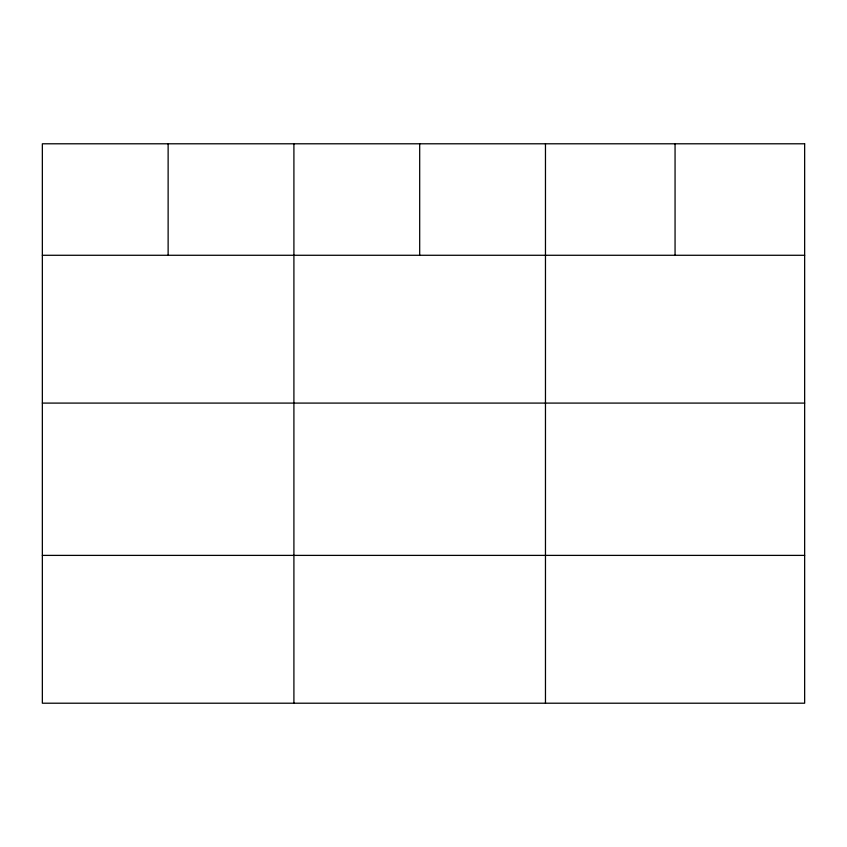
<?xml version="1.0" encoding="UTF-8"?>
<svg xmlns="http://www.w3.org/2000/svg" width="847" height="847" viewBox="0 0 847 847"><rect width="100%" height="100%" fill="white"/><g stroke="black" fill="none" stroke-linecap="round" stroke-linejoin="round"><path stroke-width="1.27" d="M42.35 255.275L804.65 255.275M42.35 403.087L804.65 403.087M42.35 555.388L804.65 555.388M675.059 143.789L675.059 255.275M545.468 143.789L545.468 703.211M419.689 143.789L419.689 255.275M293.909 143.789L293.909 703.211M168.13 143.789L168.13 255.275M804.65 143.789L42.35 143.789L42.35 703.211L804.65 703.211L804.65 143.789"/></g></svg>
